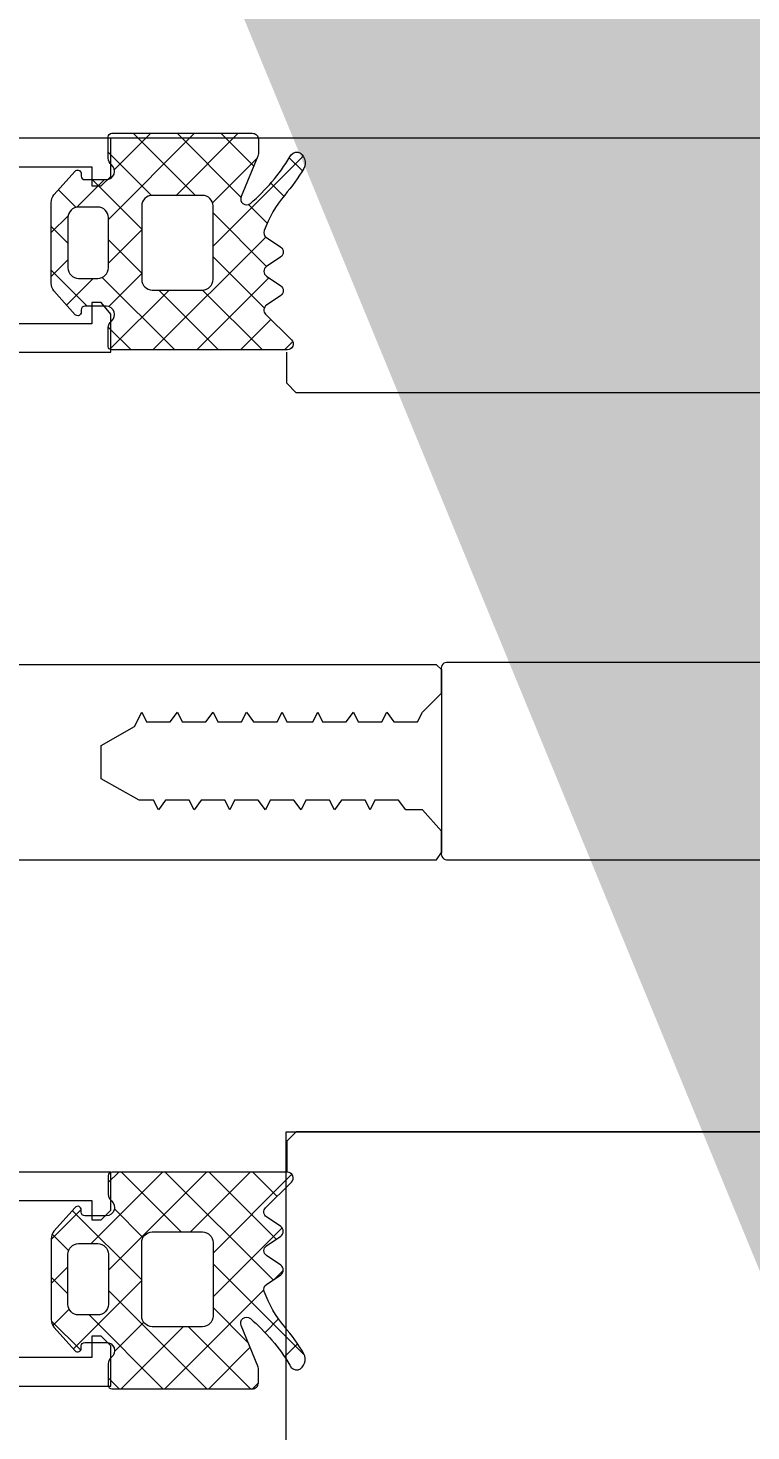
# Model space of a CAD drawing. Header units: millimetres. Extents: x 0 to 168960, y -92093 to 443706.
# Drawn here: x 31112.9 to 31149.9, y 111099.2 to 111171.1 of the extents above; entities that cross this region are included whole.
import ezdxf
from ezdxf.enums import TextEntityAlignment as Align

# ---------------------------------------------------------------- set-up
doc = ezdxf.new("R2018")
doc.units = ezdxf.units.MM
for name, color, linetype, lineweight in [('_0', 7, 'Continuous', 15), ('АР_Названия помещений', 124, 'Continuous', 5), ('АР_Номер помещения', 1, 'Continuous', 25), ('АР_Помещения_площадь', 19, 'Continuous', 9), ('Основная ГКЛ', 250, 'Continuous', 9)]:
    doc.layers.add(name, color=color, linetype=linetype, lineweight=lineweight)
doc.styles.add('ISOCPEUR', font='isocpeur.ttf', dxfattribs={"height": 174.9999999999999})
doc.styles.get("Standard").update_dxf_attribs({"font": 'arial.ttf'})
pattern_1 = [(45, (-321894.096802519, 48226.32355852918), (-1.122532015133644, 1.122532015133644), []), (135, (-321894.096802519, 48226.32355852918), (-1.122532015133644, -1.122532015133644), [])]

# ---------------------------------------------------------------- blocks, each defined once
blk = doc.blocks.new('*U291')
at = {"color": 8, "style": 'ISOCPEUR', "width": 0.7, "flags": 1}
blk.add_attdef('КАТЕГОРИЯ', (-499.1655280450395, -2092.186355050572), '', height=250, dxfattribs=at)
at = {"layer": 'АР_Номер помещения', "color": 8, "style": 'ISOCPEUR', "width": 0.7}
blk.add_attdef('НОМЕР_ПОМЕЩЕНИЯ', text='', height=300, dxfattribs=at).set_placement((-12939.95741051767, 2669.743314099231), align=Align.MIDDLE_CENTER)
at = {"layer": 'АР_Помещения_площадь', "color": 8, "style": 'ISOCPEUR', "width": 0.7}
blk.add_attdef('ПЛОЩАДЬ_ПОМЕЩЕНИЯ', text='', height=200, dxfattribs=at).set_placement((-4655.071252544483, 1558.158826242214), align=Align.MIDDLE_RIGHT)
at = {"layer": 'АР_Помещения_площадь', "color": 8, "lineweight": 30, "width": 0.7, "flags": 104}
blk.add_attdef('ИМЯ_ПОМЕЩЕНИЯ', text='', height=100, dxfattribs=at).set_placement((157.6277002443094, 1217.141369806137), align=Align.MIDDLE_CENTER)
blk = doc.blocks.new('*U289')
at = {"color": 8, "style": 'ISOCPEUR', "width": 0.7, "flags": 1}
blk.add_attdef('КАТЕГОРИЯ', (-499.1655280450395, -2092.186355050572), '', height=250, dxfattribs=at)
at = {"layer": 'АР_Номер помещения', "color": 8, "style": 'ISOCPEUR', "width": 0.7}
blk.add_attdef('НОМЕР_ПОМЕЩЕНИЯ', text='', height=300, dxfattribs=at).set_placement((-19098.69193011436, 1732.73114889554), align=Align.MIDDLE_CENTER)
at = {"layer": 'АР_Помещения_площадь', "color": 8, "lineweight": 30, "width": 0.7, "flags": 104}
blk.add_attdef('ИМЯ_ПОМЕЩЕНИЯ', text='', height=100, dxfattribs=at).set_placement((157.6277002443094, 1217.141369806137), align=Align.MIDDLE_CENTER)
at = {"layer": 'АР_Помещения_площадь', "color": 8, "style": 'ISOCPEUR', "width": 0.7}
blk.add_attdef('ПЛОЩАДЬ_ПОМЕЩЕНИЯ', text='', height=200, dxfattribs=at).set_placement((-16823.80577213826, 938.1588262422138), align=Align.MIDDLE_RIGHT)
blk = doc.blocks.new('*U417')
at = {"layer": 'Основная ГКЛ', "color": 8, "ltscale": 5}
blk.add_line((-10, 0), (-10, -100), dxfattribs=at)
blk = doc.blocks.new('*U419')
h = blk.add_hatch()
h.set_pattern_fill('ANSI37', color=8, scale=0.5)
h.set_pattern_definition(pattern_1)
edge = h.paths.add_edge_path()
edge.add_line((407.9139906892576, -99.84644935490277), (406.9511628836532, -99.84644935490277))
edge.add_arc((406.9511135773085, -100.2730563212999), 0.4266069692464647, 89.99337787315423, 141.5327947363575)
edge.add_arc((406.2830384051107, -99.74215527418846), 0.4267278803357085, 179.9968157564979, 321.52079853820345, ccw=False)
edge.add_line((405.856310525434, -99.74213155855895), (405.856310525434, -98.64481253058247))
edge.add_arc((406.0391422364036, -98.64475444239388), 0.1828317201972519, 89.9817963424789, 180.0182036689174, ccw=False)
edge.add_line((406.0392003245558, -98.46192273142432), (406.1611177708161, -98.46192273142432))
edge.add_arc((406.1611195526147, -98.27903329649145), 0.1828894349415545, 269.999441796433, 405.0108099441806)
edge.add_line((406.2904175108321, -98.14968654000322), (405.0711810367554, -97.05242952496982))
edge.add_arc((404.6935332438912, -97.56513943014436), 0.6367804192335655, 53.62567727297026, 90.9577144007176)
edge.add_line((404.6828897831635, -96.9284479671397), (400.5375725894025, -96.9284479671397))
edge.add_arc((400.5269291286748, -97.56513943014436), 0.6367804192335584, 89.04228559928238, 126.3743227270298)
edge.add_line((400.1492813358106, -97.05242952496982), (398.9300448617338, -98.14968654000322))
edge.add_arc((399.0593428199513, -98.27903329649145), 0.182889434941537, 134.9891900558194, 270.0005582218024)
edge.add_line((399.059344601808, -98.46192273142432), (399.181262047952, -98.46192273142432))
edge.add_arc((399.1813201361016, -98.64475444239642), 0.1828317201997975, -0.018203668120008842, 90.01820365671921, ccw=False)
edge.add_line((399.3641518470737, -98.64481253058247), (399.3641518470737, -99.74213155855895))
edge.add_arc((398.937423967399, -99.74215527418671), 0.4267278803337334, -141.520798538946, 0.003184243267412512, ccw=False)
edge.add_arc((398.2693487952188, -100.2730563212714), 0.4266069692179774, 38.46720526304658, 90.00662212947245)
edge.add_line((398.2692994888545, -99.84644935490277), (397.172042473792, -99.84644935490277))
edge.add_arc((397.1719843855842, -100.0292810658749), 0.182831720199816, 89.98179632503967, 180.0182036681199)
edge.add_line((396.9891526746121, -100.0293391540609), (396.9891526746121, -107.2227165266077))
edge.add_arc((397.2943338125228, -107.239539150153), 0.305644446374264, 176.8448546711904, 269.9211253471018)
edge.add_line((397.2939130556676, -107.5451833069156), (398.0254177323565, -107.5451833069156))
edge.add_arc((398.0255337746927, -107.2412002586687), 0.3039830703958481, 269.978127938955, 295.0451976640356)
edge.add_line((398.1542198609001, -107.5166010544263), (400.2269404707383, -106.6631169186795))
edge.add_arc((400.3558093348921, -106.9392978918606), 0.3047673113960507, -39.63000214988011, 115.01423755027, ccw=False)
edge.add_arc((393.0477939953454, -100.6399495223599), 9.952967568172939, 301.1871696064091, 319.27400317220986, ccw=False)
edge.add_arc((398.348770404399, -109.5268363788497), 0.4002801790656331, 111.5421237797852, 188.4578762277704)
edge.add_arc((398.5047600530245, -109.3442646331845), 0.6024183835417811, 203.6278434001354, 297.8806416241385)
edge.add_arc((393.0587148835122, -100.4637258287796), 11.01872594920454, 301.3201823273193, 310.1217782709637)
edge.add_arc((404.0625410497045, -113.5664135367774), 6.091684827123468, 109.99174120322809, 129.8472067046494, ccw=False)
edge.add_arc((402.0882884306351, -108.1266374655004), 0.3047655738155319, 34.33696107680669, 110.83555565203591, ccw=False)
edge.add_line((402.3399439086695, -107.9547317490206), (402.8276136931287, -108.6862984386526))
edge.add_arc((403.0792679961211, -108.5143551914217), 0.3047857747384424, 214.3429114746995, 325.6570885253005)
edge.add_line((403.3309222991135, -108.6862984386526), (403.8185920835728, -107.9547317490206))
edge.add_arc((404.0702463865652, -108.1266749962589), 0.3047857747425471, 34.34291147582883, 145.6570885241712, ccw=False)
edge.add_line((404.3219006895576, -107.9547317490206), (404.8096324870036, -108.6862984386526))
edge.add_arc((405.0612867899911, -108.5143551913999), 0.3047857747466732, 214.342911478612, 325.6570885246957)
edge.add_line((405.3129410929884, -108.6862984386381), (405.8006108774477, -107.9547317490061))
edge.add_arc((406.0522927978857, -108.1267184726914), 0.3048331054845511, 45.00817742601021, 145.6532697416113, ccw=False)
edge.add_line((406.2678115878277, -107.9111381549875), (407.5764106376934, -109.2426640734694))
edge.add_arc((407.7919396038335, -109.0271057550275), 0.304824742917812, 225.0039012122839, 359.97312659816)
edge.add_line((408.0967643132223, -109.0272487267713), (408.0967643132223, -100.0293391540609))
edge.add_arc((407.9139326022504, -100.0292810658751), 0.1828317201996384, 359.9817963319379, 449.9817967013159)
edge = h.paths.add_edge_path(flags=16)
edge.add_line((401.3134322325838, -97.78187008994345), (403.8881694454373, -97.78187008994345))
edge.add_arc((403.8881694454373, -98.32336748490988), 0.5414973949664272, 0, 90, ccw=False)
edge.add_line((404.4296668404037, -98.32336748490988), (404.4296668404037, -99.31309330481517))
edge.add_arc((403.8881694454373, -99.31309330481517), 0.5414973949664272, -90, 0, ccw=False)
edge.add_line((403.8881694454373, -99.8545906997816), (401.3134322325838, -99.8545906997816))
edge.add_arc((401.3134322325838, -99.31309330481517), 0.5414973949664272, 180, 270, ccw=False)
edge.add_line((400.7719348376174, -99.31309330481517), (400.7719348376174, -98.32336748490988))
edge.add_arc((401.3134322325838, -98.32336748490988), 0.5414973949664272, 90, 180, ccw=False)
edge = h.paths.add_edge_path(flags=16)
edge.add_line((400.7133176459953, -101.5614969583322), (404.4882840319676, -101.5614969583322))
edge.add_arc((404.4882840319676, -102.1029943532986), 0.5414973949664272, 0, 90, ccw=False)
edge.add_line((405.029781426934, -102.1029943532986), (405.029781426934, -104.6777089856397))
edge.add_arc((404.4882840319676, -104.6777089856397), 0.5414973949664272, -90, 0, ccw=False)
edge.add_line((404.4882840319676, -105.2192063806061), (400.7133176459953, -105.2192063806061))
edge.add_arc((400.7133176459953, -104.6777089856397), 0.5414973949664272, 180, 270, ccw=False)
edge.add_line((400.1718202510289, -104.6777089856397), (400.1718202510289, -102.1029943532986))
edge.add_arc((400.7133176459953, -102.1029943532986), 0.5414973949664272, 90, 180, ccw=False)
h = blk.add_hatch()
h.set_pattern_fill('ANSI37', color=8, scale=0.5)
h.set_pattern_definition(pattern_1)
edge = h.paths.add_edge_path()
edge.add_line((450.4435842227446, -99.84644935490277), (451.4064120283489, -99.84644935490277))
edge.add_arc((451.4064613346937, -100.2730563212999), 0.4266069692464647, 38.46720526364243, 90.0066221268458, ccw=False)
edge.add_arc((452.0745365068915, -99.74215527418846), 0.4267278803357085, 218.4792014617965, 360.0031842435021)
edge.add_line((452.5012643865682, -99.74213155855895), (452.5012643865682, -98.64481253058247))
edge.add_arc((452.3184326755986, -98.64475444239388), 0.1828317201972519, 359.9817963310826, 450.0182036575212)
edge.add_line((452.3183745874464, -98.46192273142432), (452.196457141186, -98.46192273142432))
edge.add_arc((452.1964553593875, -98.27903329649145), 0.1828894349415545, 134.9891900558194, 270.00055820356704, ccw=False)
edge.add_line((452.06715740117, -98.14968654000322), (453.2863938752468, -97.05242952496982))
edge.add_arc((453.664041668111, -97.56513943014436), 0.6367804192335655, 89.04228559928242, 126.3743227270298, ccw=False)
edge.add_line((453.6746851288387, -96.9284479671397), (457.8200023225997, -96.9284479671397))
edge.add_arc((457.8306457833274, -97.56513943014436), 0.6367804192335584, 53.62567727297028, 90.95771440071758, ccw=False)
edge.add_line((458.2082935761916, -97.05242952496982), (459.4275300502683, -98.14968654000322))
edge.add_arc((459.2982320920509, -98.27903329649145), 0.182889434941537, -90.00055822180241, 45.01080994418061, ccw=False)
edge.add_line((459.2982303101941, -98.46192273142432), (459.1763128640502, -98.46192273142432))
edge.add_arc((459.1762547759005, -98.64475444239642), 0.1828317201997975, 89.98179634328076, 180.0182036681199)
edge.add_line((458.9934230649284, -98.64481253058247), (458.9934230649284, -99.74213155855895))
edge.add_arc((459.4201509446032, -99.74215527418671), 0.4267278803337334, 179.9968157567326, 321.520798538946)
edge.add_arc((460.0882261167833, -100.2730563212714), 0.4266069692179774, 89.99337787052752, 141.5327947369534, ccw=False)
edge.add_line((460.0882754231476, -99.84644935490277), (461.1855324382101, -99.84644935490277))
edge.add_arc((461.185590526418, -100.0292810658749), 0.182831720199816, -0.018203668120008842, 90.01820367496038, ccw=False)
edge.add_line((461.3684222373901, -100.0293391540609), (461.3684222373901, -107.2227165266077))
edge.add_arc((461.0632410994794, -107.239539150153), 0.305644446374264, -89.92112534710179, 3.155145328809624, ccw=False)
edge.add_line((461.0636618563346, -107.5451833069156), (460.3321571796457, -107.5451833069156))
edge.add_arc((460.3320411373094, -107.2412002586687), 0.3039830703958481, 244.95480233596442, 270.021872061045, ccw=False)
edge.add_line((460.2033550511021, -107.5166010544263), (458.1306344412639, -106.6631169186795))
edge.add_arc((458.0017655771101, -106.9392978918606), 0.3047673113960507, 64.98576244972996, 219.6300021498801)
edge.add_arc((465.3097809166567, -100.6399495223599), 9.952967568172939, 220.7259968277902, 238.8128303935909)
edge.add_arc((460.0088045076032, -109.5268363788497), 0.4002801790656331, -8.457876227770385, 68.45787622021481, ccw=False)
edge.add_arc((459.8528148589776, -109.3442646331845), 0.6024183835417811, 242.1193583758615, 336.3721565998646, ccw=False)
edge.add_arc((465.29886002849, -100.4637258287796), 11.01872594920454, 229.8782217290363, 238.6798176726807, ccw=False)
edge.add_arc((454.2950338622977, -113.5664135367774), 6.091684827123468, 50.15279329535062, 70.00825879677184)
edge.add_arc((456.269286481367, -108.1266374655004), 0.3047655738155319, 69.16444434796408, 145.6630389231933)
edge.add_line((456.0176310033327, -107.9547317490206), (455.5299612188734, -108.6862984386526))
edge.add_arc((455.278306915881, -108.5143551914217), 0.3047857747384424, 214.3429114746995, 325.65708852530054, ccw=False)
edge.add_line((455.0266526128887, -108.6862984386526), (454.5389828284294, -107.9547317490206))
edge.add_arc((454.287328525437, -108.1266749962589), 0.3047857747425471, 34.3429114758288, 145.6570885241712)
edge.add_line((454.0356742224446, -107.9547317490206), (453.5479424249986, -108.6862984386526))
edge.add_arc((453.2962881220111, -108.5143551913999), 0.3047857747466732, 214.3429114753043, 325.65708852138806, ccw=False)
edge.add_line((453.0446338190138, -108.6862984386381), (452.5569640345545, -107.9547317490061))
edge.add_arc((452.3052821141165, -108.1267184726914), 0.3048331054845511, 34.34673025838872, 134.9918225739898)
edge.add_line((452.0897633241745, -107.9111381549875), (450.7811642743088, -109.2426640734694))
edge.add_arc((450.5656353081687, -109.0271057550275), 0.304824742917812, 180.02687340184, 314.9960987877161, ccw=False)
edge.add_line((450.2608105987799, -109.0272487267713), (450.2608105987799, -100.0293391540609))
edge.add_arc((450.4436423097518, -100.0292810658751), 0.1828317201996384, 90.01820329868411, 180.0182036680621, ccw=False)
edge = h.paths.add_edge_path(flags=16)
edge.add_line((457.0441426794184, -97.78187008994345), (454.4694054665649, -97.78187008994345))
edge.add_arc((454.4694054665649, -98.32336748490988), 0.5414973949664272, 90, 180)
edge.add_line((453.9279080715984, -98.32336748490988), (453.9279080715984, -99.31309330481517))
edge.add_arc((454.4694054665649, -99.31309330481517), 0.5414973949664272, 180, 270)
edge.add_line((454.4694054665649, -99.8545906997816), (457.0441426794184, -99.8545906997816))
edge.add_arc((457.0441426794184, -99.31309330481517), 0.5414973949664272, 270, 360)
edge.add_line((457.5856400743848, -99.31309330481517), (457.5856400743848, -98.32336748490988))
edge.add_arc((457.0441426794184, -98.32336748490988), 0.5414973949664272, 0, 90)
edge = h.paths.add_edge_path(flags=16)
edge.add_line((457.6442572660068, -101.5614969583322), (453.8692908800346, -101.5614969583322))
edge.add_arc((453.8692908800346, -102.1029943532986), 0.5414973949664272, 90, 180)
edge.add_line((453.3277934850682, -102.1029943532986), (453.3277934850682, -104.6777089856397))
edge.add_arc((453.8692908800346, -104.6777089856397), 0.5414973949664272, 180, 270)
edge.add_line((453.8692908800346, -105.2192063806061), (457.6442572660068, -105.2192063806061))
edge.add_arc((457.6442572660068, -104.6777089856397), 0.5414973949664272, 270, 360)
edge.add_line((458.1857546609733, -104.6777089856397), (458.1857546609733, -102.1029943532986))
edge.add_arc((457.6442572660068, -102.1029943532986), 0.5414973949664272, 0, 90)
at = {"color": 8, "lineweight": 0, "ltscale": 100, "transparency": 33554687}
for points in [[(397.1237600722722, -0.9755110593606211), (397.1237600722722, -99.97650814589642), (399.1964186691818, -99.97650814589642), (399.6840884536411, -99.48883836143713), (399.6840884536411, -99.00110656403476), (398.5867694256501, -99.00110656403476), (398.5867694256501, -94.00230523449781)], [(406.6336929469159, -94.00230523449781), (406.6336929469159, -99.00110656403476), (405.6582913650688, -99.00110656403476), (405.6582913650688, -99.48883836143713), (406.1459611495281, -99.97650814589642), (408.0967643132223, -99.97650814589642), (408.0967643132223, -94.00230523449781)], [(424.1190274034067, -86.93078329512272), (424.1190274034067, -116.6798183930578), (424.4847797417221, -116.9237152982306), (425.5820987697131, -116.9237152982306), (426.6793557847174, -115.9483137163689), (426.6793557847174, -115.0948915935652), (427.1670875821634, -114.7291392552207), (427.1670875821634, -113.5098407681863), (426.6793557847174, -113.2660058759567), (427.1670875821634, -113.022170983727), (427.1670875821634, -111.8029965225788), (426.6793557847174, -111.4372441842343), (427.1670875821634, -111.1933472790616), (427.1670875821634, -109.9741108049703), (426.6793557847174, -109.7302759127407), (427.1670875821634, -109.3645235743962), (427.1670875821634, -108.1452871003049), (426.6793557847174, -107.9014522080753), (427.1670875821634, -107.5356378567877), (427.1670875821634, -106.3164633956395), (426.6793557847174, -106.0726285034098), (427.1670875821634, -105.8287936111802), (427.1670875821634, -104.6095571370889), (426.6793557847174, -104.2437427858013), (427.1670875821634, -103.9999078935717), (427.1670875821634, -102.7807334324235), (426.6793557847174, -102.414981094079), (427.1670875821634, -102.1710841889063), (427.1670875821634, -101.4395174992743), (428.2643445971677, -99.48883836143713), (429.9713128686905, -99.48883836143713), (430.9466524376091, -101.1956826070446), (431.6782191272266, -101.5614969583322), (431.1904873298387, -101.8053318505618), (431.1904873298387, -103.0245683246531), (431.6782191272266, -103.3903206629976), (431.1904873298387, -103.6341555552272), (431.1904873298387, -104.8533920293185), (431.6782191272266, -105.219144367663), (431.1904873298387, -105.4630412728357), (431.1904873298387, -106.682215733984), (431.6782191272266, -106.9260506262136), (431.1904873298387, -107.2918029645581), (431.1904873298387, -108.5111014515925), (431.6782191272266, -108.7549363438221), (431.1904873298387, -108.9987712360517), (431.1904873298387, -110.3398631433148), (431.6782191272266, -110.5836980355444), (431.1904873298387, -110.8275949407171), (431.1904873298387, -112.0468314148085), (431.6782191272266, -112.4125837531529), (431.1904873298387, -112.6564186453826), (431.1904873298387, -113.8756551194739), (431.6782191272266, -114.1194900117035), (431.1904873298387, -114.4853043629911), (431.1904873298387, -115.7044788241393), (431.6782191272266, -115.9483137163689), (432.6535586961451, -116.9237152982306), (433.8727951702219, -116.9237152982306), (434.1166300624515, -116.6798183930578), (434.1166300624515, -86.93078329512272)], [(450.1388931526359, -94.00230523449781), (450.1388931526359, -99.97650814589642), (452.0896343034016, -99.97650814589642), (452.6992835469334, -99.48883836143713), (452.6992835469334, -99.00110656403476), (451.6019645189423, -99.00110656403476), (451.6019645189423, -94.00230523449781)], [(459.6488260272214, -94.00230523449781), (459.6488260272214, -99.00110656403476), (458.6734864583029, -99.00110656403476), (458.6734864583029, -99.48883836143713), (459.1611562427622, -99.97650814589642), (461.1118973935278, -99.97650814589642), (461.1118973935278, -0.9755110593606211)], [(396.9891526746121, -100.0293391540609), (396.9891526746121, -100.0293391540609)], [(408.0967643132223, -100.0293391540609), (408.0967643132223, -100.0293391540609)], [(409.6817531256726, -150.942413383461), (410.1694229101319, -150.4547435990017), (410.1694229101319, -109.486441020511), (409.6817531256726, -108.9987712360517), (408.0967643132223, -108.9987712360517)], [(448.5539043401856, -150.942413383461), (448.0662345557263, -150.4547435990017), (448.0662345557263, -109.486441020511), (448.5539043401856, -108.9987712360517), (450.1388931526359, -108.9987712360517)]]:
    blk.add_lwpolyline(points, dxfattribs=at)
for points in [[(407.9139906892576, -99.84644935490277), (406.9511628836532, -99.84644935490277, 0.2287523810762611), (406.6170955327013, -100.0076783793257, -0.7101639231358212), (405.856310525434, -99.74213155855895), (405.856310525434, -98.64481253058247, -0.4143996870914876), (406.0392003245558, -98.46192273142432), (406.1611177708161, -98.46192273142432, 0.6682503890445888), (406.2904175108321, -98.14968654000322), (405.0711810367554, -97.05242952496982, 0.1643479059441302), (404.6828897831635, -96.9284479671397), (400.5375725894025, -96.9284479671397, 0.1643479059441302), (400.1492813358106, -97.05242952496982), (398.9300448617338, -98.14968654000322, 0.6682503891596868), (399.059344601808, -98.46192273142432), (399.181262047952, -98.46192273142432, -0.4143996870833266), (399.3641518470737, -98.64481253058247), (399.3641518470737, -99.74213155855895, -0.7101639231391418), (398.6033668398065, -100.0076783793184, 0.2287523810910513), (398.2692994888545, -99.84644935490277), (397.172042473792, -99.84644935490277, 0.4143996871765861), (396.9891526746121, -100.0293391540609), (396.9891526746121, -107.2227165266077, 0.4300281847644905), (397.2939130556676, -107.5451833069156), (398.0254177323565, -107.5451833069156, 0.1098139781175365), (398.1542198609001, -107.5166010544263), (400.2269404707383, -106.6631169186795, -0.8000358277039689), (400.5905348273715, -107.1336868248682, -0.07908294790216032), (398.2017934590601, -109.1545166247516, 0.3488032577412263), (397.9528435663576, -109.5857104875168, 0.4361245879823007), (398.7864696797821, -109.8767565063818, 0.03842309887939363), (400.1593398032034, -108.8894867613918, -0.08685322061285544), (401.979887274201, -107.8418019967349, -0.3467629046601076), (402.3399439086695, -107.9547317490206), (402.8276136931287, -108.6862984386526, 0.5278770357902526), (403.3309222991135, -108.6862984386526), (403.8185920835728, -107.9547317490206, -0.5278770357776507), (404.3219006895576, -107.9547317490206), (404.8096324870036, -108.6862984386526, 0.5278770357650493), (405.3129410929884, -108.6862984386381), (405.8006108774477, -107.9547317490061, -0.4697389635461835), (406.2678115878277, -107.9111381549875), (407.5764106376934, -109.2426640734694, 0.667984424932516), (408.0967643132223, -109.0272487267713), (408.0967643132223, -100.0293391540609, 0.4142135642613711)], [(450.4435842227446, -99.84644935490277), (451.4064120283489, -99.84644935490277, -0.2287523810762611), (451.7404793793009, -100.0076783793257, 0.7101639231358212), (452.5012643865682, -99.74213155855895), (452.5012643865682, -98.64481253058247, 0.4143996870914876), (452.3183745874464, -98.46192273142432), (452.196457141186, -98.46192273142432, -0.6682503890445888), (452.06715740117, -98.14968654000322), (453.2863938752468, -97.05242952496982, -0.1643479059441302), (453.6746851288387, -96.9284479671397), (457.8200023225997, -96.9284479671397, -0.1643479059441302), (458.2082935761916, -97.05242952496982), (459.4275300502683, -98.14968654000322, -0.6682503891596868), (459.2982303101941, -98.46192273142432), (459.1763128640502, -98.46192273142432, 0.4143996870833266), (458.9934230649284, -98.64481253058247), (458.9934230649284, -99.74213155855895, 0.7101639231391418), (459.7542080721957, -100.0076783793184, -0.2287523810910513), (460.0882754231476, -99.84644935490277), (461.1855324382101, -99.84644935490277, -0.4143996871765861), (461.3684222373901, -100.0293391540609), (461.3684222373901, -107.2227165266077, -0.4300281847644905), (461.0636618563346, -107.5451833069156), (460.3321571796457, -107.5451833069156, -0.1098139781175365), (460.2033550511021, -107.5166010544263), (458.1306344412639, -106.6631169186795, 0.8000358277039689), (457.7670400846307, -107.1336868248682, 0.07908294790216032), (460.1557814529421, -109.1545166247516, -0.3488032577412263), (460.4047313456446, -109.5857104875168, -0.4361245879823007), (459.5711052322201, -109.8767565063818, -0.03842309887939363), (458.1982351087988, -108.8894867613918, 0.08685322061285544), (456.3776876378012, -107.8418019967349, 0.3467629046601076), (456.0176310033327, -107.9547317490206), (455.5299612188734, -108.6862984386526, -0.5278770357902526), (455.0266526128887, -108.6862984386526), (454.5389828284294, -107.9547317490206, 0.5278770357776507), (454.0356742224446, -107.9547317490206), (453.5479424249986, -108.6862984386526, -0.5278770357650493), (453.0446338190138, -108.6862984386381), (452.5569640345545, -107.9547317490061, 0.4697389635461835), (452.0897633241745, -107.9111381549875), (450.7811642743088, -109.2426640734694, -0.667984424932516), (450.2608105987799, -109.0272487267713), (450.2608105987799, -100.0293391540609, -0.4142135642613711)]]:
    blk.add_lwpolyline(points, format="xyb", close=True, dxfattribs=at)
at = {"color": 8}
for points in [[(401.3134322325838, -97.78187008994345), (403.8881694454373, -97.78187008994345, -0.414213562373095), (404.4296668404037, -98.32336748490988), (404.4296668404037, -99.31309330481517, -0.414213562373095), (403.8881694454373, -99.8545906997816), (401.3134322325838, -99.8545906997816, -0.414213562373095), (400.7719348376174, -99.31309330481517), (400.7719348376174, -98.32336748490988, -0.414213562373095)], [(457.0441426794184, -97.78187008994345), (454.4694054665649, -97.78187008994345, 0.414213562373095), (453.9279080715984, -98.32336748490988), (453.9279080715984, -99.31309330481517, 0.414213562373095), (454.4694054665649, -99.8545906997816), (457.0441426794184, -99.8545906997816, 0.414213562373095), (457.5856400743848, -99.31309330481517), (457.5856400743848, -98.32336748490988, 0.414213562373095)], [(400.7133176459953, -101.5614969583322), (404.4882840319676, -101.5614969583322, -0.414213562373095), (405.029781426934, -102.1029943532986), (405.029781426934, -104.6777089856397, -0.414213562373095), (404.4882840319676, -105.2192063806061), (400.7133176459953, -105.2192063806061, -0.414213562373095), (400.1718202510289, -104.6777089856397), (400.1718202510289, -102.1029943532986, -0.414213562373095)], [(457.6442572660068, -101.5614969583322), (453.8692908800346, -101.5614969583322, 0.414213562373095), (453.3277934850682, -102.1029943532986), (453.3277934850682, -104.6777089856397, 0.414213562373095), (453.8692908800346, -105.2192063806061), (457.6442572660068, -105.2192063806061, 0.414213562373095), (458.1857546609733, -104.6777089856397), (458.1857546609733, -102.1029943532986, 0.414213562373095)]]:
    blk.add_lwpolyline(points, format="xyb", close=True, dxfattribs=at)
blk.add_lwpolyline([(51.06439192953985, -150.9423039060657), (51.06439192953985, -108.9423039060657), (410.1694229101319, -108.9702071291914), (410.1694229101319, -150.9702071291914)], close=True, dxfattribs=at)
at = {"color": 8, "lineweight": 0, "ltscale": 100, "transparency": 33554687}
for points in [[(426.0671662890142, -146.56928406719, -1.575399656426527e-05), (428.4459212247072, -144.1930725856137, -0.4398191101055806)], [(429.9116536871786, -144.1930725856137, -1.575399656426528e-05), (432.2904086228716, -146.56928406719, -0.2080566110632873)], [(434.2385898052505, -150.3937848665365), (434.238547508479, -117.2489753426335, 0.5239329190821609), (433.8727951701637, -116.9237152982306), (432.7754761421726, -116.9237152982306), (425.5820987697131, -116.9237152982306), (424.4847797417221, -116.9237152982306, 0.5239329190821609), (424.1190274034067, -117.2489753426335), (424.1189851066353, -150.3937848665365, 0.4143255057077639)]]:
    blk.add_lwpolyline(points, format="xyb", dxfattribs=at)
blk.add_arc((397.2939130556676, -107.2404229202649), 0.304760386648688, 179.9890271280254, 270.0107304840479, dxfattribs=at)
blk = doc.blocks.new('*U266')
at = {"color": 8, "style": 'ISOCPEUR', "width": 0.7, "flags": 1}
blk.add_attdef('КАТЕГОРИЯ', (-499.1655280450395, -2092.186355050572), '', height=250, dxfattribs=at)
at = {"layer": 'АР_Номер помещения', "color": 8, "style": 'ISOCPEUR', "width": 0.7}
blk.add_attdef('НОМЕР_ПОМЕЩЕНИЯ', text='', height=300, dxfattribs=at).set_placement((-20638.74293037486, 1708.778495945087), align=Align.MIDDLE_CENTER)
at = {"layer": 'АР_Помещения_площадь', "color": 8, "lineweight": 30, "width": 0.7, "flags": 104}
blk.add_attdef('ИМЯ_ПОМЕЩЕНИЯ', text='', height=100, dxfattribs=at).set_placement((157.6277002443094, 1217.141369806137), align=Align.MIDDLE_CENTER)
at = {"layer": 'АР_Помещения_площадь', "color": 8, "style": 'ISOCPEUR', "width": 0.7}
blk.add_attdef('ПЛОЩАДЬ_ПОМЕЩЕНИЯ', text='', height=200, dxfattribs=at).set_placement((-11185.60745293347, -2360.518803188244), align=Align.MIDDLE_RIGHT)
blk = doc.blocks.new('*U276')
at = {"color": 8, "style": 'ISOCPEUR', "width": 0.7, "flags": 1}
blk.add_attdef('КАТЕГОРИЯ', (-499.1655280450395, -2092.186355050572), '', height=250, dxfattribs=at)
at = {"layer": 'АР_Номер помещения', "color": 8, "style": 'ISOCPEUR', "width": 0.7}
blk.add_attdef('НОМЕР_ПОМЕЩЕНИЯ', text='', height=300, dxfattribs=at).set_placement((-21636.16168307585, 2825.279725152441), align=Align.MIDDLE_CENTER)
at = {"layer": 'АР_Помещения_площадь', "color": 8, "style": 'ISOCPEUR', "width": 0.7}
blk.add_attdef('ПЛОЩАДЬ_ПОМЕЩЕНИЯ', text='', height=200, dxfattribs=at).set_placement((-21058.55329379328, 2318.693111775092), align=Align.MIDDLE_RIGHT)
at = {"layer": 'АР_Помещения_площадь', "color": 8, "lineweight": 30, "width": 0.7, "flags": 104}
blk.add_attdef('ИМЯ_ПОМЕЩЕНИЯ', text='', height=100, dxfattribs=at).set_placement((157.6277002443094, 1217.141369806137), align=Align.MIDDLE_CENTER)
blk = doc.blocks.new('*U277')
at = {"color": 8, "style": 'ISOCPEUR', "width": 0.7, "flags": 1}
blk.add_attdef('КАТЕГОРИЯ', (-499.1655280450395, -2092.186355050572), '', height=250, dxfattribs=at)
at = {"layer": 'АР_Номер помещения', "color": 8, "style": 'ISOCPEUR', "width": 0.7}
blk.add_attdef('НОМЕР_ПОМЕЩЕНИЯ', text='', height=300, dxfattribs=at).set_placement((-20320.12061826884, 1345.895347287742), align=Align.MIDDLE_CENTER)
at = {"layer": 'АР_Помещения_площадь', "color": 8, "style": 'ISOCPEUR', "width": 0.7}
blk.add_attdef('ПЛОЩАДЬ_ПОМЕЩЕНИЯ', text='', height=200, dxfattribs=at).set_placement((-20175.50514373665, 5217.060072701321), align=Align.MIDDLE_RIGHT)
at = {"layer": 'АР_Помещения_площадь', "color": 8, "lineweight": 30, "width": 0.7, "flags": 104}
blk.add_attdef('ИМЯ_ПОМЕЩЕНИЯ', text='', height=100, dxfattribs=at).set_placement((157.6277002443094, 1217.141369806137), align=Align.MIDDLE_CENTER)
blk = doc.blocks.new('*U278')
at = {"color": 8, "style": 'ISOCPEUR', "width": 0.7, "flags": 1}
blk.add_attdef('КАТЕГОРИЯ', (-499.1655280450395, -2092.186355050572), '', height=250, dxfattribs=at)
at = {"layer": 'АР_Номер помещения', "color": 8, "style": 'ISOCPEUR', "width": 0.7}
blk.add_attdef('НОМЕР_ПОМЕЩЕНИЯ', text='', height=300, dxfattribs=at).set_placement((-20312.9678235531, 7008.414105824379), align=Align.MIDDLE_CENTER)
at = {"layer": 'АР_Помещения_площадь', "color": 8, "style": 'ISOCPEUR', "width": 0.7}
blk.add_attdef('ПЛОЩАДЬ_ПОМЕЩЕНИЯ', text='', height=200, dxfattribs=at).set_placement((-21305.28123428075, 8021.418026879312), align=Align.MIDDLE_RIGHT)
at = {"layer": 'АР_Помещения_площадь', "color": 8, "lineweight": 30, "width": 0.7, "flags": 104}
blk.add_attdef('ИМЯ_ПОМЕЩЕНИЯ', text='', height=100, dxfattribs=at).set_placement((157.6277002443094, 1217.141369806137), align=Align.MIDDLE_CENTER)
blk = doc.blocks.new('*U376')
at = {"color": 8, "style": 'ISOCPEUR', "width": 0.7, "flags": 1}
blk.add_attdef('КАТЕГОРИЯ', (-499.1655280450395, -2092.186355050572), '', height=250, dxfattribs=at)
at = {"layer": 'АР_Номер помещения', "color": 8, "style": 'ISOCPEUR', "width": 0.7}
blk.add_attdef('НОМЕР_ПОМЕЩЕНИЯ', text='', height=300, dxfattribs=at).set_placement((-26406.12455181633, 7422.624022605474), align=Align.MIDDLE_CENTER)
at = {"layer": 'АР_Помещения_площадь', "color": 8, "style": 'ISOCPEUR', "width": 0.7}
blk.add_attdef('ПЛОЩАДЬ_ПОМЕЩЕНИЯ', text='', height=200, dxfattribs=at).set_placement((-26002.62803419863, 8281.832352859767), align=Align.MIDDLE_RIGHT)
at = {"layer": 'АР_Помещения_площадь', "color": 8, "lineweight": 30, "width": 0.7, "flags": 104}
blk.add_attdef('ИМЯ_ПОМЕЩЕНИЯ', text='', height=100, dxfattribs=at).set_placement((157.6277002443094, 1217.141369806137), align=Align.MIDDLE_CENTER)

msp = doc.modelspace()

# ---------------------------------------------------------------- block references
at = {"layer": '_0'}
ref = msp.add_blockref('*U376', (50201.22376377178, 200400.5199527428), dxfattribs=at)
lines = msp.add_mtext('\\W0.8000;Кабинет иностранного языка с возможностью\\P деления трансформируемой перегородкой на два\\P помещения (начальная школа)', dxfattribs={"layer": 'АР_Названия помещений', "color": 8, "insert": (27156.09383317549, 205742.2863080227), "char_height": 12899.00702618014, "width": 1974.984250996051, "attachment_point": 1})
ref.add_attrib('ИМЯ_ПОМЕЩЕНИЯ', '', (27156.09383317549, 205742.2863080227), dxfattribs={"flags": 104}).embed_mtext(lines)
ref = msp.add_blockref('*U291', (40137.89236355585, 140089.4304494441), dxfattribs=at)
lines = msp.add_mtext('\\W0.8000;Информационный\\Pбиблиотечный центр с зонами для индивидуальных и\\Pгрупповых занятий, медиатеки, центра детских\\Pинициатив', dxfattribs={"layer": 'АР_Названия помещений', "color": 8, "insert": (27266.33900274482, 142924.7961707361), "char_height": 10235.71028018919, "width": 1779.628549205147, "attachment_point": 1})
ref.add_attrib('ИМЯ_ПОМЕЩЕНИЯ', '', (27266.33900274482, 142924.7961707361), dxfattribs={"flags": 104}).embed_mtext(lines)
ref = msp.add_blockref('*U289', (34536.62688314961, 140089.4304494441), dxfattribs=at)
lines = msp.add_mtext('\\W0.8000;Информационный\\Pбиблиотечный центр (хранение (закрытый фонд) и выдачи книг)', dxfattribs={"layer": 'АР_Названия помещений', "color": 8, "insert": (15339.17925367202, 142409.8328182567), "char_height": 5167.036370178117, "width": 1779.628549205147, "attachment_point": 1})
ref.add_attrib('ИМЯ_ПОМЕЩЕНИЯ', '', (15339.17925367202, 142409.8328182567), dxfattribs={"flags": 104}).embed_mtext(lines)
ref = msp.add_blockref('*U278', (47730.90277659125, 112312.6696398946), dxfattribs=at)
lines = msp.add_mtext('\\W0.8000;Лестничная клетка', dxfattribs={"layer": 'АР_Названия помещений', "color": 8, "insert": (26771.52226411243, 115384.8971264781), "char_height": 1807.932503779579, "width": 1779.628549205147, "attachment_point": 1})
ref.add_attrib('ИМЯ_ПОМЕЩЕНИЯ', '', (26771.52226411243, 115384.8971264781), dxfattribs={"flags": 104}).embed_mtext(lines)
ref = msp.add_blockref('*U277', (44912.19547353854, 114166.7183374479), dxfattribs=at)
lines = msp.add_mtext('\\W0.8000;Санузлы для девочек', dxfattribs={"layer": 'АР_Названия помещений', "color": 8, "insert": (24222.85548384412, 117160.8270977205), "char_height": 1807.932503779579, "width": 1779.628549205147, "attachment_point": 1})
ref.add_attrib('ИМЯ_ПОМЕЩЕНИЯ', '', (24222.85548384412, 117160.8270977205), dxfattribs={"flags": 104}).embed_mtext(lines)
ref = msp.add_blockref('*U266', (34528.42856394482, 113748.1080788746), dxfattribs=at)
lines = msp.add_mtext('\\W0.8000;Коридор с рекреацией (начальная школа)', dxfattribs={"layer": 'АР_Названия помещений', "color": 8, "insert": (19407.93495303817, 111461.083745719), "char_height": 5167.036370178117, "width": 1779.628549205147, "attachment_point": 1})
ref.add_attrib('ИМЯ_ПОМЕЩЕНИЯ', '', (19407.93495303817, 111461.083745719), dxfattribs={"flags": 104}).embed_mtext(lines)
ref = msp.add_blockref('*U276', (43518.81900071073, 111412.6696398946), dxfattribs=at)
lines = msp.add_mtext('\\W0.8000;Санузел персонала', dxfattribs={"layer": 'АР_Названия помещений', "color": 8, "insert": (22488.6788550021, 115056.5538378563), "char_height": 1807.932503779579, "width": 1779.628549205147, "attachment_point": 1})
ref.add_attrib('ИМЯ_ПОМЕЩЕНИЯ', '', (22488.6788550021, 115056.5538378563), dxfattribs={"flags": 104}).embed_mtext(lines)
at = {"layer": '_0', "linetype": 'ByBlock', "xscale": -1, "rotation": 270}
msp.add_blockref('*U417', (31185.40887186765, 111175.473489472), dxfattribs=at)
at = {"layer": '_0', "lineweight": 0, "rotation": 90}
msp.add_blockref('*U419', (31017.15345779197, 110704.3616080521), dxfattribs=at)

doc.saveas('drawing.dxf')
